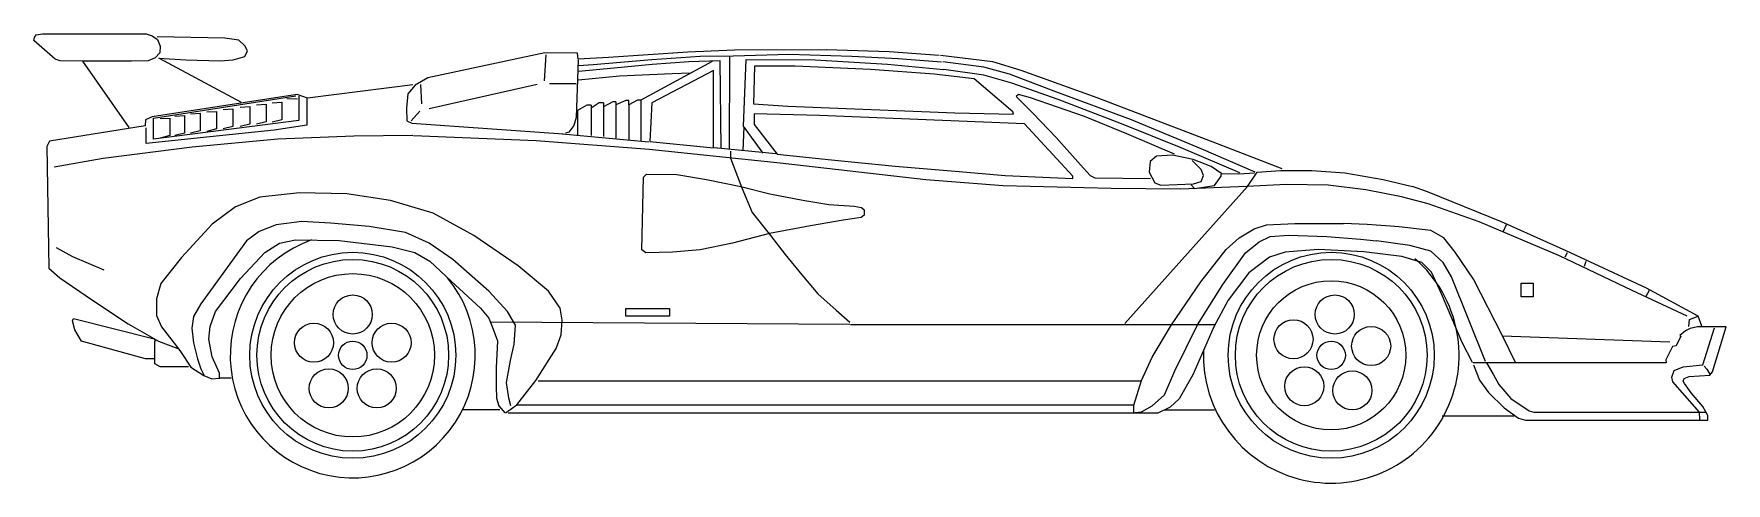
# Model space of a CAD drawing. Extents: x -4.32 to 0, y 0 to 1.15.
import ezdxf

# ---------------------------------------------------------------- set-up
doc = ezdxf.new("R2010")
doc.units = 0
doc.layers.get('0').update_dxf_attribs({"linetype": 'CONTINUOUS'})

msp = doc.modelspace()

# ---------------------------------------------------------------- linework, layer by layer
at = {"color": 0, "linetype": 'BYBLOCK'}
for p, q in [((-4.3239, 1.13), (-4.322, 1.1377)), ((-4.269, 1.0828), (-4.3239, 1.13)), ((-4.322, 1.1377), (-4.3181, 1.1444)), ((-4.3181, 1.1444), (-4.3017, 1.1473)), ((-4.3017, 1.1473), (-4.0369, 1.1473)), ((-4.0369, 1.1473), (-4.0215, 1.1425)), ((-4.0215, 1.1425), (-4.008, 1.1329)), ((-3.8356, 1.1367), (-4.009, 1.1396)), ((-4.008, 1.1329), (-4.0013, 1.1156)), ((-3.8, 1.131), (-3.8356, 1.1367)), ((-3.7846, 1.1165), (-3.8, 1.131)), ((-4.2565, 1.078), (-4.269, 1.0828)), ((-4.0138, 1.0857), (-4.0321, 1.078)), ((-4.0022, 1.0992), (-4.0138, 1.0857)), ((-3.7933, 0.9722), (-4.0042, 1.0848)), ((-4.0042, 1.0848), (-3.9358, 1.0809)), ((-4.0013, 1.1156), (-4.0022, 1.0992)), ((-3.9358, 1.0809), (-3.8481, 1.078)), ((-3.8481, 1.078), (-3.8144, 1.0809)), ((-3.8144, 1.0809), (-3.7846, 1.0896)), ((-3.7778, 1.104), (-3.7846, 1.1165)), ((-3.7846, 1.0896), (-3.7778, 1.104)), ((-3.0186, 1.0989), (-3.3178, 1.035)), ((-3.0162, 1.094), (-3.0199, 1.0276)), ((-2.9349, 1.0977), (-3.0186, 1.0989)), ((-2.9337, 1.0829), (-2.9349, 1.0977)), ((-2.8561, 1.0866), (-2.9337, 1.0829)), ((-2.6529, 1.1002), (-2.8561, 1.0866)), ((-2.6222, 1.0891), (-2.7453, 1.0805)), ((-2.5339, 1.1052), (-2.6529, 1.1002)), ((-2.5372, 1.0903), (-2.6222, 1.0891)), ((-2.547, 0.8528), (-2.5458, 1.0891)), ((-2.3951, 1.0942), (-2.5363, 1.0906)), ((-2.2989, 1.1064), (-2.5339, 1.1052)), ((-2.5108, 0.9117), (-2.5047, 1.082)), ((-2.5047, 1.082), (-2.3281, 1.0808)), ((-2.2344, 1.0893), (-2.3951, 1.0942)), ((-2.3281, 1.0808), (-2.1431, 1.0699)), ((-2.1394, 1.1015), (-2.2989, 1.1064)), ((-2.1163, 1.0833), (-2.2344, 1.0893)), ((-2.0116, 1.0918), (-2.1394, 1.1015)), ((-2.0055, 1.0747), (-2.1163, 1.0833)), ((-1.874, 1.076), (-2.0079, 1.0918)), ((-4.1977, 1.0771), (-4.2565, 1.078)), ((-4.0802, 0.9077), (-4.1987, 1.0771)), ((-4.0745, 1.0771), (-4.1977, 1.0771)), ((-4.0321, 1.078), (-4.0745, 1.0771)), ((-2.9337, 1.0805), (-2.9386, 0.934)), ((-2.8955, 1.0682), (-2.9324, 1.0657)), ((-2.8413, 1.0596), (-2.9324, 1.0509)), ((-2.9324, 1.03), (-2.8278, 1.0399)), ((-2.7453, 1.0805), (-2.8955, 1.0682)), ((-2.7441, 1.0694), (-2.8413, 1.0596)), ((-2.8278, 1.0399), (-2.6936, 1.046)), ((-2.5914, 1.0768), (-2.7736, 0.9783)), ((-2.5877, 1.0534), (-2.7453, 0.971)), ((-2.6505, 1.0756), (-2.7441, 1.0694)), ((-2.6936, 1.046), (-2.6468, 1.0473)), ((-2.5704, 1.078), (-2.6505, 1.0756)), ((-2.5877, 0.8565), (-2.5877, 1.0522)), ((-2.568, 0.8553), (-2.5704, 1.078)), ((-2.4828, 1.065), (-2.4852, 0.9689)), ((-2.3793, 1.065), (-2.4828, 1.065)), ((-2.1869, 1.0565), (-2.3793, 1.065)), ((-2.0237, 1.0443), (-2.1869, 1.0565)), ((-2.1431, 1.0699), (-2.0006, 1.0565)), ((-1.9215, 1.0321), (-2.0237, 1.0443)), ((-1.8971, 1.0626), (-2.0018, 1.076)), ((-1.8971, 1.0419), (-1.9994, 1.0565)), ((-1.8314, 1.0443), (-1.8971, 1.0626)), ((-1.8253, 1.0212), (-1.8971, 1.0419)), ((-1.8021, 1.054), (-1.874, 1.076)), ((-1.7133, 0.9993), (-1.8314, 1.0443)), ((-1.6073, 0.9835), (-1.8021, 1.054)), ((-3.3561, 1.0173), (-3.6252, 0.9832)), ((-3.3683, 0.9943), (-3.372, 0.9574)), ((-3.3499, 1.0165), (-3.3683, 0.9943)), ((-3.3178, 1.035), (-3.3499, 1.0165)), ((-3.3363, 1.0177), (-3.3338, 0.9685)), ((-3.3141, 0.9562), (-3.0383, 1.019)), ((-3.0063, 1.0202), (-2.9386, 1.0202)), ((-1.8228, 0.9482), (-1.9215, 1.0321)), ((-1.7072, 0.9798), (-1.8253, 1.0212)), ((-1.5197, 0.9275), (-1.7133, 0.9993)), ((-3.6515, 0.9925), (-4.0213, 0.9353)), ((-3.6546, 0.9879), (-4.0182, 0.9307)), ((-3.8403, 0.9539), (-3.8155, 0.9554)), ((-3.8155, 0.9554), (-3.8155, 0.9106)), ((-3.7969, 0.96), (-3.7722, 0.9616)), ((-3.7722, 0.9616), (-3.7722, 0.9168)), ((-3.7552, 0.9662), (-3.7304, 0.9678)), ((-3.7304, 0.9678), (-3.7304, 0.9229)), ((-3.715, 0.9709), (-3.6902, 0.9724)), ((-3.6902, 0.9724), (-3.6902, 0.9276)), ((-3.65, 0.9801), (-3.6778, 0.9817)), ((-3.6252, 0.9832), (-3.6515, 0.9925)), ((-3.6469, 0.9879), (-3.6469, 0.926)), ((-3.6268, 0.9832), (-3.6268, 0.9137)), ((-3.372, 0.9574), (-3.3708, 0.9254)), ((-2.9115, 0.9648), (-2.9349, 0.9513)), ((-2.9349, 0.9513), (-2.9349, 0.8885)), ((-2.9004, 0.9648), (-2.9115, 0.9648)), ((-2.8795, 0.971), (-2.9004, 0.9574)), ((-2.9004, 0.9648), (-2.9004, 0.8873)), ((-2.8684, 0.971), (-2.8795, 0.971)), ((-2.845, 0.9734), (-2.8684, 0.9611)), ((-2.8684, 0.971), (-2.8684, 0.8848)), ((-2.8376, 0.9734), (-2.845, 0.9734)), ((-2.8118, 0.9771), (-2.8376, 0.966)), ((-2.8376, 0.9734), (-2.8376, 0.8811)), ((-2.8044, 0.9771), (-2.8118, 0.9771)), ((-2.7822, 0.9783), (-2.8044, 0.966)), ((-2.8044, 0.966), (-2.8044, 0.9771)), ((-2.8044, 0.966), (-2.8044, 0.8762)), ((-2.7724, 0.9783), (-2.7822, 0.9783)), ((-2.7724, 0.8738), (-2.7724, 0.9783)), ((-2.7453, 0.971), (-2.7502, 0.8725)), ((-2.4852, 0.9689), (-2.3975, 0.9628)), ((-2.3975, 0.9628), (-1.9714, 0.9458)), ((-1.8082, 0.992), (-1.8143, 0.9871)), ((-1.8143, 0.9871), (-1.7717, 0.9445)), ((-1.7778, 0.9835), (-1.8082, 0.992)), ((-1.6402, 0.936), (-1.7778, 0.9835)), ((-1.5452, 0.9178), (-1.7072, 0.9798)), ((-1.3005, 0.8667), (-1.6073, 0.9835)), ((-4.0398, 0.9121), (-4.2842, 0.8735)), ((-4.0383, 0.9276), (-4.0398, 0.9121)), ((-4.0213, 0.9353), (-4.0383, 0.9276)), ((-4.0182, 0.8781), (-4.0182, 0.9322)), ((-3.6469, 0.926), (-4.0182, 0.8781)), ((-4.0011, 0.9307), (-3.9764, 0.9322)), ((-3.9764, 0.9322), (-3.9764, 0.8874)), ((-3.964, 0.9369), (-3.9393, 0.9384)), ((-3.9393, 0.9384), (-3.9393, 0.8936)), ((-3.9238, 0.943), (-3.899, 0.9446)), ((-3.899, 0.9446), (-3.899, 0.8998)), ((-3.882, 0.9477), (-3.8573, 0.9492)), ((-3.8573, 0.9492), (-3.8573, 0.9044)), ((-3.8155, 0.9106), (-3.8403, 0.9044)), ((-3.7722, 0.9168), (-3.7969, 0.9106)), ((-3.7304, 0.9229), (-3.7552, 0.9168)), ((-3.6902, 0.9276), (-3.715, 0.9214)), ((-3.6268, 0.9137), (-3.7103, 0.9013)), ((-3.3708, 0.9254), (-3.3585, 0.9193)), ((-3.3597, 0.9254), (-3.3375, 0.95)), ((-3.3585, 0.9193), (-2.9718, 0.8922)), ((-2.9448, 0.9131), (-2.9571, 0.8959)), ((-2.9386, 0.934), (-2.9448, 0.9131)), ((-2.5101, 0.9094), (-2.5126, 0.8491)), ((-2.4608, 0.8423), (-2.5108, 0.9117)), ((-2.3172, 0.9385), (-2.484, 0.9433)), ((-2.484, 0.9433), (-2.484, 0.9153)), ((-2.484, 0.9153), (-2.4255, 0.8399)), ((-2.003, 0.9263), (-2.3172, 0.9385)), ((-1.7936, 0.9178), (-2.003, 0.9263)), ((-1.9714, 0.9458), (-1.8216, 0.9421)), ((-1.8216, 0.9421), (-1.8228, 0.9482)), ((-1.6694, 0.7839), (-1.7936, 0.9178)), ((-1.7717, 0.9445), (-1.712, 0.8825)), ((-1.5318, 0.8922), (-1.6402, 0.936)), ((-1.393, 0.8557), (-1.5452, 0.9178)), ((-1.3419, 0.8533), (-1.5197, 0.9275)), ((-4.2842, 0.8735), (-4.2904, 0.8596)), ((-4.0367, 0.8673), (-4.0367, 0.9075)), ((-3.8743, 0.8843), (-4.0367, 0.8673)), ((-3.9764, 0.8874), (-4.0011, 0.8812)), ((-3.9393, 0.8936), (-3.964, 0.8874)), ((-3.899, 0.8998), (-3.9238, 0.8936)), ((-3.701, 0.8781), (-3.9192, 0.858)), ((-3.8573, 0.9044), (-3.882, 0.8982)), ((-3.7103, 0.9013), (-3.8743, 0.8843)), ((-3.5061, 0.8858), (-3.701, 0.8781)), ((-3.3561, 0.8874), (-3.5061, 0.8858)), ((-3.0409, 0.8743), (-3.3544, 0.8865)), ((-2.7517, 0.8519), (-3.0409, 0.8743)), ((-2.9743, 0.8922), (-2.7527, 0.8713)), ((-2.9571, 0.8959), (-2.9657, 0.8934)), ((-2.7502, 0.8725), (-2.5877, 0.8565)), ((-1.712, 0.8825), (-1.6499, 0.8131)), ((-1.4101, 0.8399), (-1.5318, 0.8922)), ((-1.1349, 0.8022), (-1.3005, 0.8667)), ((-4.2904, 0.8596), (-4.2858, 0.5488)), ((-4.1466, 0.8286), (-4.2719, 0.807)), ((-3.9192, 0.858), (-4.1466, 0.8286)), ((-2.4178, 0.8173), (-2.7517, 0.8519)), ((-2.4288, 0.8405), (-2.5864, 0.8565)), ((-2.544, 0.8479), (-2.544, 0.8295)), ((-2.544, 0.8295), (-2.5155, 0.7542)), ((-2.4255, 0.8399), (-2.2867, 0.8253)), ((-2.2867, 0.8253), (-2.1236, 0.8095)), ((-1.4722, 0.8216), (-1.4746, 0.7937)), ((-1.4564, 0.835), (-1.4722, 0.8216)), ((-1.415, 0.8375), (-1.4564, 0.835)), ((-1.3626, 0.8265), (-1.415, 0.8375)), ((-1.2433, 0.7924), (-1.393, 0.8557)), ((-1.3419, 0.801), (-1.365, 0.8241)), ((-1.3163, 0.8083), (-1.3626, 0.8265)), ((-1.2043, 0.7937), (-1.3419, 0.8533)), ((-2.7708, 0.5958), (-2.7664, 0.7816)), ((-2.7664, 0.7816), (-2.7588, 0.7892)), ((-2.7588, 0.7892), (-2.6811, 0.7882)), ((-2.6811, 0.7882), (-2.6057, 0.775)), ((-2.0452, 0.7746), (-2.4178, 0.8173)), ((-2.1236, 0.8095), (-1.9702, 0.7961)), ((-1.9702, 0.7961), (-1.8423, 0.7851)), ((-1.8423, 0.7851), (-1.6694, 0.7778)), ((-1.6694, 0.7778), (-1.6694, 0.7839)), ((-1.6499, 0.8131), (-1.6256, 0.7851)), ((-1.6256, 0.7851), (-1.6134, 0.7791)), ((-1.6134, 0.7791), (-1.471, 0.7778)), ((-1.4746, 0.7937), (-1.46, 0.7669)), ((-1.3358, 0.7851), (-1.3419, 0.801)), ((-1.3419, 0.7705), (-1.3358, 0.7851)), ((-1.2896, 0.79), (-1.3163, 0.8083)), ((-1.3078, 0.7596), (-1.2908, 0.7839)), ((-1.2908, 0.7839), (-1.2908, 0.7888)), ((-1.2457, 0.7888), (-1.2896, 0.79)), ((-1.2055, 0.7912), (-1.2457, 0.7888)), ((-1.2236, 0.7572), (-1.1987, 0.7937)), ((-1.1987, 0.7937), (-1.139, 0.7986)), ((-1.139, 0.7986), (-1.0594, 0.7986)), ((-1.0594, 0.7986), (-0.9748, 0.792)), ((-0.9748, 0.792), (-0.8769, 0.7754)), ((-3.6453, 0.741), (-3.7468, 0.7297)), ((-3.524, 0.7382), (-3.6453, 0.741)), ((-3.4126, 0.7213), (-3.524, 0.7382)), ((-2.6057, 0.775), (-2.5182, 0.7576)), ((-2.5182, 0.7576), (-2.4438, 0.739)), ((-2.5155, 0.7542), (-2.4891, 0.6912)), ((-2.4438, 0.739), (-2.3596, 0.7226)), ((-1.8475, 0.7589), (-2.0452, 0.7746)), ((-1.5721, 0.7522), (-1.8475, 0.7589)), ((-1.3945, 0.7506), (-1.5721, 0.7522)), ((-1.5372, 0.4073), (-1.2236, 0.7572)), ((-1.46, 0.7669), (-1.4454, 0.7608)), ((-1.4454, 0.7608), (-1.3614, 0.7645)), ((-1.2253, 0.7572), (-1.3945, 0.7506)), ((-1.3675, 0.762), (-1.359, 0.7523)), ((-1.3614, 0.7645), (-1.3419, 0.7705)), ((-1.359, 0.7523), (-1.3078, 0.7596)), ((-1.1241, 0.7622), (-1.2253, 0.7572)), ((-1.0179, 0.7605), (-1.1241, 0.7622)), ((-0.9217, 0.7489), (-1.0179, 0.7605)), ((-0.8304, 0.7307), (-0.9217, 0.7489)), ((-0.8769, 0.7754), (-0.8022, 0.7572)), ((-0.7636, 0.7437), (-0.8022, 0.7572)), ((-0.5747, 0.6673), (-0.7636, 0.7437)), ((-3.8089, 0.7058), (-3.8681, 0.6607)), ((-3.7468, 0.7297), (-3.8089, 0.7058)), ((-3.304, 0.6889), (-3.4126, 0.7213)), ((-2.3596, 0.7226), (-2.2928, 0.7116)), ((-2.2928, 0.7116), (-2.2283, 0.7073)), ((-2.2283, 0.7073), (-2.2097, 0.704)), ((-2.2097, 0.704), (-2.2032, 0.6974)), ((-2.2032, 0.6974), (-2.2032, 0.6843)), ((-0.7624, 0.7127), (-0.8304, 0.7307)), ((-0.6321, 0.6673), (-0.7624, 0.7127)), ((-3.8681, 0.6607), (-3.9471, 0.5761)), ((-3.7045, 0.6593), (-3.7482, 0.6424)), ((-3.6397, 0.6677), (-3.7045, 0.6593)), ((-3.5663, 0.6635), (-3.6397, 0.6677)), ((-3.4676, 0.6551), (-3.5663, 0.6635)), ((-3.3746, 0.6396), (-3.4676, 0.6551)), ((-3.1997, 0.6325), (-3.304, 0.6889)), ((-2.4891, 0.6912), (-2.4422, 0.6322)), ((-2.3399, 0.657), (-2.4449, 0.6373)), ((-2.2568, 0.6712), (-2.3399, 0.657)), ((-2.2108, 0.6778), (-2.2568, 0.6712)), ((-2.2032, 0.6843), (-2.2108, 0.6778)), ((-1.2452, 0.6262), (-1.207, 0.6494)), ((-1.207, 0.6494), (-1.1755, 0.6594)), ((-1.1755, 0.6594), (-1.1025, 0.6627)), ((-1.1025, 0.6627), (-0.9781, 0.6627)), ((-0.9178, 0.6601), (-0.9781, 0.6627)), ((-0.8365, 0.6541), (-0.9178, 0.6601)), ((-0.7552, 0.6446), (-0.8365, 0.6541)), ((-0.4265, 0.5801), (-0.6321, 0.6673)), ((-0.4098, 0.5932), (-0.5747, 0.6673)), ((-0.5699, 0.6434), (-0.5616, 0.6601)), ((-3.7807, 0.6184), (-3.8977, 0.4578)), ((-3.7482, 0.6424), (-3.7807, 0.6184)), ((-3.7341, 0.5888), (-3.6961, 0.6128)), ((-3.6961, 0.6128), (-3.6552, 0.6212)), ((-3.6552, 0.6212), (-3.5438, 0.6198)), ((-3.5438, 0.6198), (-3.4084, 0.6029)), ((-3.3139, 0.6128), (-3.3746, 0.6396)), ((-3.2533, 0.5705), (-3.3139, 0.6128)), ((-3.0869, 0.555), (-3.1997, 0.6325)), ((-2.5389, 0.6122), (-2.6221, 0.5958)), ((-2.4449, 0.6373), (-2.5389, 0.6122)), ((-2.4422, 0.6322), (-2.4044, 0.5838)), ((-1.2784, 0.5964), (-1.2452, 0.6262)), ((-1.2286, 0.5881), (-1.1938, 0.6163)), ((-1.1938, 0.6163), (-1.1656, 0.6295)), ((-1.1656, 0.6295), (-1.1191, 0.6328)), ((-1.1191, 0.6328), (-1.0212, 0.6295)), ((-1.0212, 0.6295), (-0.9349, 0.6229)), ((-0.9349, 0.6229), (-0.8939, 0.6183)), ((-0.809, 0.6063), (-0.8939, 0.6183)), ((-0.7552, 0.592), (-0.809, 0.6063)), ((-0.7218, 0.6266), (-0.7552, 0.6446)), ((-0.6931, 0.5896), (-0.7218, 0.6266)), ((-4.2672, 0.6014), (-4.2255, 0.5782)), ((-4.2255, 0.5782), (-4.145, 0.5442)), ((-3.9471, 0.5761), (-3.9993, 0.5099)), ((-3.7962, 0.5226), (-3.7341, 0.5888)), ((-3.4084, 0.6029), (-3.3506, 0.5888)), ((-3.3506, 0.5888), (-3.3125, 0.5663)), ((-3.3125, 0.5663), (-3.2575, 0.5155)), ((-3.1616, 0.4902), (-3.2533, 0.5705)), ((-2.761, 0.5881), (-2.7708, 0.5958)), ((-2.6921, 0.5892), (-2.761, 0.5881)), ((-2.6221, 0.5958), (-2.6921, 0.5892)), ((-2.4044, 0.5838), (-2.3618, 0.5313)), ((-1.3431, 0.5134), (-1.2784, 0.5964)), ((-1.2867, 0.5068), (-1.2286, 0.5881)), ((-1.1672, 0.5765), (-1.2203, 0.5367)), ((-1.1274, 0.5897), (-1.1672, 0.5765)), ((-1.0428, 0.5964), (-1.1274, 0.5897)), ((-0.9262, 0.5908), (-1.0428, 0.5964)), ((-0.8293, 0.5789), (-0.9262, 0.5908)), ((-0.7779, 0.5633), (-0.8293, 0.5789)), ((-0.754, 0.5382), (-0.7779, 0.5633)), ((-0.7242, 0.5633), (-0.7552, 0.592)), ((-0.7026, 0.5263), (-0.7242, 0.5633)), ((-0.6464, 0.5203), (-0.6931, 0.5896)), ((-0.2412, 0.4917), (-0.4265, 0.5801)), ((-0.4121, 0.5777), (-0.4062, 0.5884)), ((-0.2041, 0.4976), (-0.4098, 0.5932)), ((-0.3631, 0.5538), (-0.3584, 0.5669)), ((-4.2858, 0.5488), (-4.2579, 0.5241)), ((-4.2579, 0.5241), (-4.1744, 0.4669)), ((-3.8596, 0.438), (-3.7962, 0.5226)), ((-3.0093, 0.4902), (-3.0869, 0.555)), ((-2.3618, 0.5313), (-2.3213, 0.4832)), ((-1.2203, 0.5367), (-1.2734, 0.467)), ((-0.7277, 0.4833), (-0.754, 0.5382)), ((-0.6154, 0.3101), (-0.7026, 0.5263)), ((-0.5723, 0.3758), (-0.6464, 0.5203)), ((-3.9993, 0.5099), (-4.0105, 0.4704)), ((-3.2575, 0.5155), (-3.1828, 0.4465)), ((-3.1137, 0.438), (-3.1616, 0.4902)), ((-2.9797, 0.4465), (-3.0093, 0.4902)), ((-2.3213, 0.4832), (-2.2743, 0.4417)), ((-1.4178, 0.404), (-1.3431, 0.5134)), ((-1.3514, 0.404), (-1.2867, 0.5068)), ((-0.6751, 0.359), (-0.7277, 0.4833)), ((-0.5248, 0.5106), (-0.4939, 0.5106)), ((-0.5248, 0.4756), (-0.5248, 0.5106)), ((-0.4939, 0.4756), (-0.5248, 0.4756)), ((-0.4939, 0.5106), (-0.4939, 0.4756)), ((-0.1001, 0.4259), (-0.2412, 0.4917)), ((-0.2053, 0.4773), (-0.197, 0.4928)), ((-0.0726, 0.4259), (-0.2041, 0.4976)), ((-4.1744, 0.4669), (-4.0831, 0.4066)), ((-4.0105, 0.4704), (-4.0105, 0.4282)), ((-3.8977, 0.4578), (-3.9161, 0.4253)), ((-3.8737, 0.4), (-3.8596, 0.438)), ((-3.1828, 0.4465), (-3.1616, 0.4211)), ((-3.0939, 0.4028), (-3.1137, 0.438)), ((-2.9741, 0.4155), (-2.9797, 0.4465)), ((-2.8119, 0.4456), (-2.7001, 0.4456)), ((-2.8119, 0.4258), (-2.8119, 0.4456)), ((-2.7001, 0.4456), (-2.7001, 0.4258)), ((-2.2743, 0.4417), (-2.2393, 0.4111)), ((-1.2734, 0.467), (-1.3099, 0.399)), ((-4.2255, 0.4143), (-4.2224, 0.4205)), ((-4.2193, 0.3911), (-4.2255, 0.4143)), ((-4.2224, 0.4205), (-4.0166, 0.3679)), ((-4.2022, 0.3618), (-4.2193, 0.3911)), ((-4.0831, 0.4066), (-4.0058, 0.3618)), ((-4.0105, 0.4282), (-3.9978, 0.3986)), ((-3.9978, 0.3986), (-3.9513, 0.338)), ((-3.9161, 0.4253), (-3.9203, 0.3957)), ((-3.9203, 0.3957), (-3.9161, 0.3577)), ((-3.8766, 0.3676), (-3.8737, 0.4)), ((-3.1616, 0.4211), (-3.1532, 0.4)), ((-2.2393, 0.4046), (-3.1577, 0.4104)), ((-3.1532, 0.4), (-3.1391, 0.3633)), ((-3.0968, 0.3549), (-3.0939, 0.4028)), ((-2.9769, 0.3788), (-2.9741, 0.4155)), ((-2.7001, 0.4258), (-2.8119, 0.4258)), ((-1.3083, 0.404), (-2.2374, 0.404)), ((-1.4675, 0.3211), (-1.4178, 0.404)), ((-1.4095, 0.2863), (-1.3514, 0.404)), ((-1.3099, 0.399), (-1.363, 0.2763)), ((-0.093, 0.3949), (-0.1049, 0.3889)), ((-0.0966, 0.3997), (-0.0942, 0.4176)), ((-0.0942, 0.4176), (-0.0726, 0.4259)), ((-0.0738, 0.3985), (-0.093, 0.3949)), ((-0.0009, 0.3985), (-0.0738, 0.3985)), ((-0.0631, 0.4009), (-0.0726, 0.4259)), ((-0.0607, 0.3017), (-0.0308, 0.3961)), ((-0.0356, 0.2838), (-0.0009, 0.3985)), ((-4.0383, 0.3169), (-4.2022, 0.3618)), ((-4.0166, 0.3679), (-4.0135, 0.3618)), ((-4.0151, 0.3045), (-4.0151, 0.3618)), ((-4.0058, 0.3618), (-3.9563, 0.3432)), ((-3.9161, 0.3577), (-3.9062, 0.3168)), ((-3.8681, 0.3225), (-3.8766, 0.3676)), ((-3.1391, 0.3633), (-3.1433, 0.2943)), ((-3.1066, 0.3126), (-3.0968, 0.3549)), ((-2.9896, 0.3436), (-2.9769, 0.3788)), ((-0.6488, 0.3077), (-0.6751, 0.359)), ((-0.5735, 0.3758), (-0.1444, 0.3602)), ((-0.5389, 0.3077), (-0.5723, 0.3758)), ((-0.1384, 0.3483), (-0.1551, 0.3148)), ((-0.1288, 0.3507), (-0.1384, 0.3483)), ((-0.1169, 0.3746), (-0.1288, 0.3507)), ((-0.1049, 0.3889), (-0.1193, 0.377)), ((-0.1193, 0.377), (-0.1169, 0.3746)), ((-4.0166, 0.3169), (-4.0383, 0.3169)), ((-4.0011, 0.2968), (-4.0151, 0.3045)), ((-3.9513, 0.338), (-3.9231, 0.2957)), ((-3.9062, 0.3168), (-3.8977, 0.2915)), ((-3.8498, 0.2802), (-3.8681, 0.3225)), ((-3.1165, 0.2562), (-3.1066, 0.3126)), ((-3.0418, 0.2619), (-2.9896, 0.3436)), ((-1.4941, 0.2614), (-1.4675, 0.3211)), ((-0.1539, 0.3065), (-0.6476, 0.3065)), ((-0.613, 0.3065), (-0.5962, 0.2778)), ((-0.1551, 0.3148), (-0.1539, 0.3065)), ((-3.9284, 0.2968), (-4.0011, 0.2968)), ((-3.9231, 0.2957), (-3.8893, 0.2745)), ((-3.8977, 0.2915), (-3.8893, 0.276)), ((-3.8893, 0.2745), (-3.8695, 0.2661)), ((-3.8695, 0.2661), (-3.8498, 0.2675)), ((-3.8498, 0.2675), (-3.8498, 0.2802)), ((-3.8202, 0.2675), (-3.8484, 0.2675)), ((-3.1433, 0.2943), (-3.1433, 0.2464)), ((-3.0897, 0.1999), (-3.0418, 0.2619)), ((-2.4737, 0.2598), (-3.0358, 0.2598)), ((-1.4941, 0.2598), (-2.4737, 0.2598)), ((-1.514, 0.1984), (-1.4941, 0.2614)), ((-1.436, 0.2249), (-1.4095, 0.2863)), ((-1.363, 0.2763), (-1.3978, 0.215)), ((-0.6464, 0.3017), (-0.6309, 0.2623)), ((-0.6309, 0.2623), (-0.6082, 0.2312)), ((-0.5962, 0.2778), (-0.5819, 0.2515)), ((-0.1396, 0.2706), (-0.1336, 0.2874)), ((-0.1372, 0.2587), (-0.1396, 0.2706)), ((-0.1336, 0.2874), (-0.1109, 0.2969)), ((-0.1109, 0.2969), (-0.0607, 0.3017)), ((-0.1109, 0.2599), (-0.1085, 0.2671)), ((-0.1073, 0.2539), (-0.1109, 0.2599)), ((-0.1085, 0.2671), (-0.0954, 0.2718)), ((-0.0954, 0.2718), (-0.0428, 0.2754)), ((-0.0571, 0.2981), (-0.0499, 0.2909)), ((-0.0499, 0.2909), (-0.0428, 0.2778)), ((-0.0428, 0.2754), (-0.0356, 0.2838)), ((-3.1433, 0.2464), (-3.1419, 0.2168)), ((-3.1419, 0.2168), (-3.1362, 0.197)), ((-3.1109, 0.2168), (-3.1165, 0.2562)), ((-3.1052, 0.197), (-3.1109, 0.2168)), ((-1.4675, 0.1967), (-1.436, 0.2249)), ((-0.6082, 0.2312), (-0.5676, 0.1918)), ((-0.5819, 0.2515), (-0.5508, 0.2157)), ((-0.0691, 0.181), (-0.1372, 0.2587)), ((-0.0906, 0.23), (-0.1073, 0.2539)), ((-0.0607, 0.1954), (-0.0906, 0.23)), ((-3.1334, 0.1872), (-3.2279, 0.1872)), ((-3.1362, 0.197), (-3.1207, 0.1787)), ((-3.1193, 0.1787), (-3.0897, 0.1999)), ((-1.4526, 0.1785), (-3.112, 0.1785)), ((-1.5156, 0.1984), (-3.091, 0.1984)), ((-1.514, 0.1785), (-1.514, 0.1984)), ((-1.5107, 0.1802), (-1.4941, 0.1818)), ((-1.4941, 0.1818), (-1.4675, 0.1967)), ((-1.4211, 0.1934), (-1.4526, 0.1785)), ((-1.3082, 0.1858), (-1.4361, 0.1858)), ((-1.3978, 0.215), (-1.4211, 0.1934)), ((-0.5676, 0.1918), (-0.5317, 0.1655)), ((-0.5508, 0.2157), (-0.5042, 0.1846)), ((-0.5042, 0.1846), (-0.4922, 0.181)), ((-0.4922, 0.181), (-0.0523, 0.181)), ((-0.0679, 0.1619), (-0.0691, 0.181)), ((-0.0475, 0.1727), (-0.0607, 0.1954)), ((-0.5424, 0.1703), (-0.7265, 0.1703)), ((-0.5317, 0.1655), (-0.5138, 0.1607)), ((-0.5138, 0.1607), (-0.0475, 0.1607)), ((-0.0475, 0.1607), (-0.0475, 0.1727))]:
    msp.add_line(p, q, dxfattribs=at)
for centre, radius in [((-3.5092, 0.3261), 0.2631), ((-3.5092, 0.3261), 0.2449), ((-1.0098, 0.3261), 0.2631), ((-1.0098, 0.3261), 0.2449), ((-3.5092, 0.3261), 0.2087), ((-3.5092, 0.4304), 0.0499), ((-1.0098, 0.3261), 0.1905), ((-1.0007, 0.4304), 0.0499), ((-3.6084, 0.3583), 0.0499), ((-3.41, 0.3583), 0.0499), ((-1.1062, 0.3669), 0.0499), ((-0.9078, 0.3497), 0.0499), ((-3.5092, 0.3261), 0.0363), ((-1.0098, 0.3261), 0.0363), ((-3.5705, 0.2417), 0.0499), ((-3.4479, 0.2417), 0.0499), ((-1.0785, 0.247), 0.0499), ((-0.9558, 0.2363), 0.0499)]:
    msp.add_circle(centre, radius, dxfattribs=at)
for centre, radius, start, end in [((-3.5092, 0.3261), 0.313, 109.7082, 39.2575), ((-1.0098, 0.3261), 0.3266, 177.9518, 49.1007)]:
    msp.add_arc(centre, radius, start, end, dxfattribs=at)

doc.saveas('drawing.dxf')
